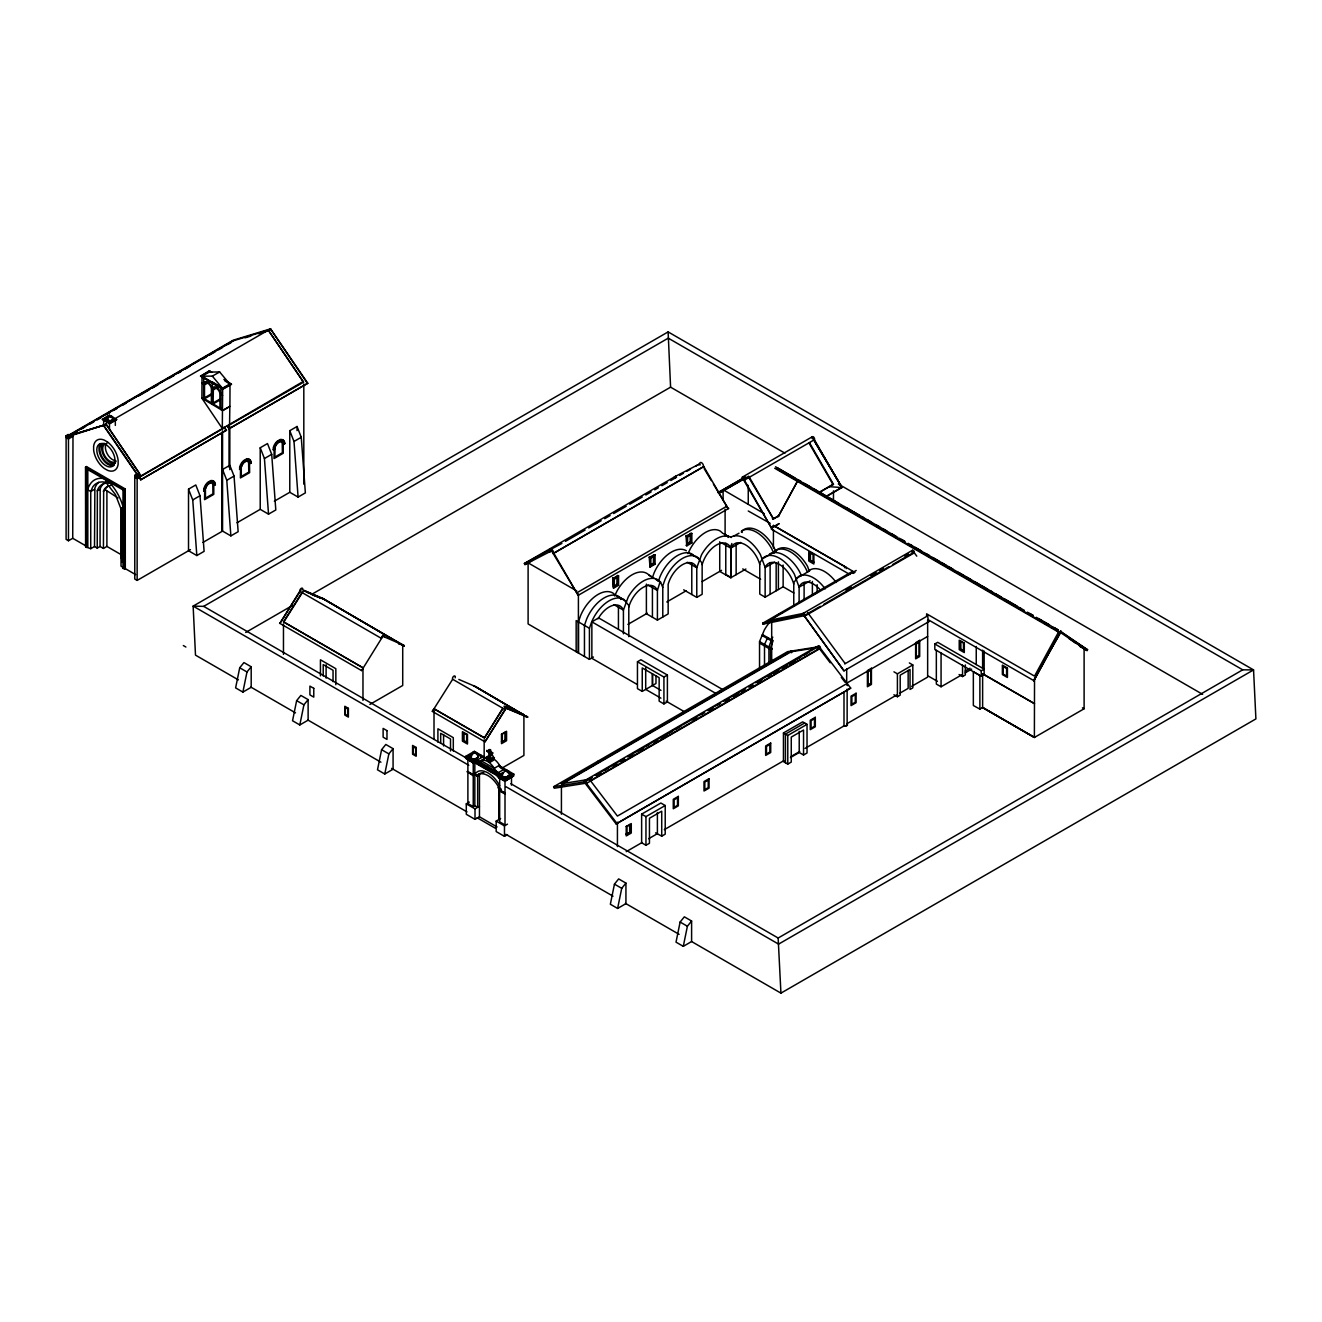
<?xml version="1.0" encoding="UTF-8"?>
<svg xmlns="http://www.w3.org/2000/svg" width="1322" height="1322" viewBox="0 0 1322 1322"><rect width="100%" height="100%" fill="white"/><g stroke="black" fill="none" stroke-linecap="round" stroke-linejoin="round"><path stroke-width="1.5" d="M203.605 399.277L203.687 377.2M204.53 384.851A4.958 2.826 60.6 0 1 208 383.33A4.958 2.826 60.6 0 1 211.421 388.965L211.371 402.88L204.48 398.781L204.53 384.851L208.942 382.372M211.867 386.255L211.834 394.634L204.48 398.781M212.231 402.433L212.231 404.416L212.33 381.942L222.658 388.106L222.294 429.105M213.09 403.921L213.354 389.164A4.958 2.826 60.6 0 1 216.61 388.47A4.958 2.826 60.6 0 1 219.849 393.031L219.981 408.035L213.09 403.921L220.444 399.773M220.873 407.606L220.873 409.572L220.956 387.082M576.161 651.696L576.161 620.596L589.43 628.264L589.43 659.364L593.462 657.034M584.456 656.472L584.456 625.372L586.654 619.06A29.315 16.922 -60 0 1 619.027 596.602L621.604 598.883M613.507 588.191L612.697 578.276L613.507 588.191L618.564 585.266L618.564 575.814L612.697 578.276M618.564 585.266L616.944 584.324L616.944 575.83M618.432 605.757L618.432 628.958M628.793 636.642L628.793 605.526L624.017 599.494A29.315 16.922 -60 0 0 591.645 621.951L589.43 628.264M642.244 691.389L642.244 667.941L659.149 677.69L659.149 701.156L663.925 703.915L667.395 701.916L667.395 675.046L640.922 659.761L637.452 661.76L637.452 688.63L642.244 691.389L655.976 683.507L655.976 675.691M661.727 836.165L665.214 834.165L665.214 805.528L660.868 803.016L641.633 814.137L641.633 842.775L645.962 845.27L649.449 843.271L649.449 818.268L661.727 811.179L661.727 836.165L655.596 832.86M645.698 667.891L645.698 689.39L660.917 698.165M645.962 845.27L645.962 816.632L665.214 805.528M650.011 567.105L650.011 557.653L655.068 554.744L655.068 564.197L650.011 567.105L649.218 557.206L655.068 554.744M653.448 554.761L654.241 563.717L650.837 565.684L650.837 558.132L649.218 557.206M652.473 685.49L652.473 673.757L652.506 685.507L660.967 690.398M652.424 586.125L652.424 617.225M655.068 564.197L653.448 563.255L653.448 555.703M662.785 617.01L662.785 585.91L664.983 579.598A29.315 16.922 -60 0 1 697.372 557.14L702.147 563.189L702.147 594.289L696.777 597.395L683.656 589.81M663.925 703.915L663.925 677.046L667.395 675.046M686.779 545.854L686.779 536.402L691.836 533.477L691.836 542.929L686.779 545.854L685.986 535.939L691.836 533.477M685.986 535.939L687.605 536.881L687.605 544.433L686.812 543.97L690.216 542.003L691.836 542.929M690.216 542.003L690.216 533.493M691.786 563.403L691.786 594.503M723.101 500.311L723.101 489.718L764.215 513.647M725.778 543.788L725.778 574.888M731.149 546.449L731.149 577.549L725.778 574.442M736.139 543.557L736.139 574.673M748.252 504.343L748.252 485.389M759.539 668.75L759.539 641.6L764.314 630.032A29.315 16.922 -60 0 1 769.867 622.1M770.115 563.189L770.115 594.289M770.561 663.264L770.561 647.962L772.759 641.649L761.736 635.287M836.198 582.457A29.315 16.922 60 0 0 809.56 570.179L807.461 572.029L805.379 567.766A29.315 16.922 60 0 0 772.99 552.827L762.447 558.776L759.77 562.974L759.77 594.074L765.141 597.164L783.136 586.786L783.136 565.056M785.433 762.744L785.433 734.107L804.668 723.002M803.545 754.994L803.545 730.008L791.267 737.098L791.267 762.1L787.78 764.099L787.78 735.462L807.031 724.357L807.031 752.995L803.545 754.994L799.215 752.499L790.44 757.572M804.107 582.804L804.107 600.089M223.864 379.431L231.449 384.388L222.641 389.346L200.564 376.192L209.372 370.804L211.768 372.226M221.766 428.394L222.559 428.857L201.902 398.252L202.002 376.192L209.355 372.044L219.667 371.978L230.011 384.372L222.658 388.519L202.002 376.192L212.33 376.126L219.667 371.978M211.388 372.424L209.372 370.804M228.309 382.934L230.011 384.372M229.036 382.521L231.449 384.388M201.902 398.252L222.559 410.58L229.912 406.432L230.011 383.958L224.856 380.885M205.439 489.933L205.439 498.179L212.925 493.85L212.792 484.563A5.288 3.057 -60 0 0 210.148 483.042L208.198 484.149A5.288 3.057 -60 0 0 205.554 488.743L204.15 491.189L203.753 489.223A7.932 4.577 -60 0 1 207.719 482.348L210.628 480.663A7.932 4.577 -60 0 1 214.594 482.96L215.354 484.728L214.362 485.306L213.635 483.819A6.527 3.768 -60 0 0 210.363 481.919L207.984 483.307A6.527 3.768 -60 0 0 204.712 488.958L204.563 499.683L213.784 494.345L213.784 485.042L214.775 484.397M204.15 491.189L204.332 489.553A7.932 4.577 -60 0 1 208.298 482.679L211.206 481.01A7.932 4.577 -60 0 1 215.172 483.29L215.354 484.728M241.282 468.219L241.282 476.465L248.767 472.152L248.635 462.865A5.288 3.057 -60 0 0 245.991 461.328L244.058 462.452A5.288 3.057 -60 0 0 241.414 467.03L240.009 469.492L239.596 467.525A7.932 4.577 -60 0 1 243.579 460.651L246.47 458.965A7.932 4.577 -60 0 1 250.453 461.262L251.197 463.031L249.627 463.262L250.618 462.7M240.009 469.492L240.174 467.856A7.932 4.577 -60 0 1 244.157 460.981L247.049 459.296A7.932 4.577 -60 0 1 251.031 461.593L251.197 463.031M283.817 444.192L283.668 443.035A6.527 3.768 -60 0 0 280.413 441.151L278.017 442.54A6.527 3.768 -60 0 0 274.745 448.191L273.621 450.091L273.208 448.108A7.932 4.577 -60 0 1 277.174 441.234L280.082 439.565A7.932 4.577 -60 0 1 284.048 441.862L284.808 443.63L283.817 444.192L283.09 442.705A6.527 3.768 -60 0 0 279.834 440.821L277.438 442.209A6.527 3.768 -60 0 0 274.166 447.861L274.018 458.569L283.239 453.248L283.239 443.928L284.23 443.283M273.621 450.091L273.786 448.455A7.932 4.577 -60 0 1 277.752 441.581L280.661 439.896A7.932 4.577 -60 0 1 284.627 442.192L284.808 443.63M239.712 667.775L235.613 687.886L242.884 692.084L251.197 687.291L251.197 666.767L243.926 662.57L239.712 667.775L246.983 671.973L242.884 692.084M296.64 700.643L292.542 720.754L299.813 724.952L308.125 720.16L308.125 699.619L300.854 695.422L296.64 700.643L303.911 704.841L299.813 724.952M381.595 749.69L377.497 769.801L384.768 773.998L393.08 769.206L393.08 748.665L385.809 744.468L381.595 749.69L388.866 753.887L384.768 773.998M614.449 884.137L610.351 904.248L617.622 908.445L625.934 903.637L625.934 883.113L618.663 878.915L614.449 884.137L621.72 888.334L617.622 908.445M691.604 941.545L691.604 921.021L684.333 916.824L680.119 922.045L676.021 942.156L683.292 946.354L691.604 941.545L780.938 993.136L1255.9 718.904L1253.553 669.907L668.122 331.905L193.144 606.12L195.491 655.134L238.39 679.888M683.292 946.354L687.39 926.243L691.604 921.021M1061.533 631.966L1060.723 630.776L1059.914 632.908L774.709 468.252M86.872 490.346L89.268 485.736A35.793 20.673 60 0 1 105.892 478.961A35.793 20.673 60 0 1 123.326 507.813M86.872 547.556L86.872 469.079L123.012 489.933L123.012 568.41L125.309 568.658L125.226 488.942L86.442 466.55L85.517 467.096L85.6 546.812L90.739 548.696L94.506 546.531L94.87 488.099A31.811 18.376 60 0 1 98.753 482.282M94.506 546.531L97.233 548.101L97.349 490.512A28.109 16.228 60 0 1 109.346 483.307M97.233 548.101L100.042 546.482L100.175 488.876A28.109 16.228 60 0 1 107.479 481.803M652.308 577.962L653.96 573.236A29.315 16.922 -60 0 1 686.333 550.778M658.339 581.449L659.992 576.723A29.315 16.922 -60 0 1 692.381 554.265L694.463 556.116M731.859 543.507L730.769 546.664L730.769 577.764L745.889 569.038M100.042 546.482L103.43 548.432L103.661 490.445A23.713 13.699 60 0 1 110.536 485.571M614.598 595.958L617.176 590.703A29.315 16.922 -60 0 1 646.987 573.5L654.076 578.392M620.646 599.444L621.125 598.453M687.952 553.604L690.514 548.366A29.315 16.922 -60 0 1 720.325 531.147L722.903 533.427M727.976 537.476L728.455 536.484L723.927 533.873M322.667 598.354L404.086 646.061L322.667 598.354L302.755 589.794M369.879 704.428L402.714 685.474L402.714 644.822L323.212 598.916L312.24 594.867M473.772 685.837L523.909 714.789L523.909 755.44L501.435 768.413M475.424 686.548L527.495 717.317L475.424 686.548L458.85 679.425M527.775 716.772L505.962 708.063L527.495 717.317M748.252 510.986L770.181 523.363M778.278 516.555L798.207 479.869L778.212 516.555M849.848 574.492L771.337 529.164L773.42 525.363L855.004 572.459M1056.856 631.139L1058.195 629.916L1052.312 626.578M1058.377 632.346L1034.531 676.12L926.59 613.805M1060.723 631.42L1033.854 680.731L1060.723 631.42L1060.194 632.296L1087.048 650.573L1087.576 649.713L1060.261 631.255M1043.669 661.777L1045.669 658.356M1047.685 654.919L1061.202 631.751M301.135 589.761L279.867 623.422L299.78 591.248A2.165 1.256 -60 0 1 300.953 588.571A2.165 1.256 -60 0 1 302.755 588.753M279.586 623.207L361.584 670.601L363.253 667.957L283.47 621.836L301.978 592.52M283.751 622.051L303.349 591.033M434.013 739.428L434.013 708.757L432.344 711.401L452.653 679.26A2 1.157 -60 0 1 453.892 676.12A2 1.157 -60 0 1 455.132 677.822M502.938 708.625L484.447 737.924L502.79 708.212M506.243 707.518L484.992 741.84L506.524 707.733L504.029 706.245L505.268 706.774M246.983 671.973L251.197 666.767M303.911 704.841L308.125 699.619M388.866 753.887L393.08 748.665M818.516 646.772L787.582 651.663L553.637 786.739L554.249 788.226L585.2 783.318L616.135 823.953L850.707 688.118L819.756 647.483L819.144 648.243L819.838 647.582M621.72 888.334L625.934 883.113M847.138 685.011L847.138 683.441L847.138 685.011A2.297 1.322 0 0 1 847.452 685.573M850.707 688.118L616.135 823.953M912.924 551.918L913.849 553.125M844.692 663.941L927.647 615.837L928.523 622.067M843.998 670.865L803.528 614.846L762.678 623.224L763.075 624.149L803.941 615.771L803.528 614.846L843.998 670.865L928.92 621.604M467.889 771.552L473.243 774.642L478.316 771.238A22.094 12.757 60 0 1 497.766 782.475L499.683 785.648M141.14 475.97L105.892 423.916L139.041 472.896L134.778 475.358L134.778 579.053L137.141 580.408L190.451 549.638M303.548 382.19L268.283 330.153L303.548 382.19L227.351 426.18L229.103 428.758L307.778 383.231L270.498 328.864L233.217 340.2L68.166 435.483M258.616 333.706L268.548 330.698L270.498 328.864L307.514 383.479M138.926 477.242L140.694 479.803L226.508 430.162L223.98 427.122M134.778 477.209L137.141 478.581L224.773 427.584M227.351 426.18L229.103 428.758M229.565 424.907L229.83 406.383L222.559 410.58M140.694 479.803L226.508 430.162M738.998 533.212L733.446 536.269M741.245 531.907L743.823 529.643A29.315 16.922 60 0 1 773.634 546.845L776.196 552.1M775.717 551.109L775.237 551.538A29.315 16.922 60 0 1 807.61 566.477L809.229 571.17M800.95 575.946L809.708 570.74M802.818 613.606L804.553 616.234L914.345 552.844L914.047 551.043L912.61 550.216L802.818 613.606L802.52 615.061M912.61 550.216L911.816 551.952L913.469 551.373M214.362 485.306L214.214 484.149A6.527 3.768 -60 0 0 210.942 482.266L208.562 483.637A6.527 3.768 -60 0 0 205.29 489.289M244.669 460.998L243.826 461.609A6.527 3.768 -60 0 0 240.571 467.261L240.406 477.969L249.643 472.648L249.478 462.105A6.527 3.768 -60 0 0 246.223 460.221L244.669 460.998L246.801 460.552A6.527 3.768 -60 0 1 250.056 462.436L250.205 463.609M245.248 461.328L244.405 461.94A6.527 3.768 -60 0 0 241.149 467.591M508.838 776.097L508.193 776.526A4.115 2.528 -3.2 0 0 508.193 772.957A4.131 2.38 -60 0 0 505.285 771.007A4.131 2.38 -60 0 0 502.377 776.328A4.115 2.231 3 0 0 507.334 776.857A4.115 2.528 -3.2 0 1 503.236 777.105A4.148 2.826 -11 0 0 508.177 776.08A4.148 1.867 9 0 0 509.251 775.353M674.798 478.167L676.418 477.242L675.823 476.168L524.371 563.503L524.966 564.577L551.671 550.745L550.002 551.704A2.661 1.537 60 0 1 550.365 549.109A2.661 1.537 60 0 1 552.827 550.514A2.661 1.537 60 0 1 553.191 553.538L703.75 466.567L728.191 508.739L713.401 484.05M553.191 553.538L703.75 466.567M576.739 592.867L726.72 506.276M551.588 550.894L578.21 595.33L553.786 553.158M979.883 709.104L979.883 675.377L973.339 671.774L973.339 705.502L979.883 709.104L982.626 707.435L982.626 675.707M743.906 480.415L814.385 439.714A1.834 1.058 60 0 0 813.261 436.822A1.834 1.058 60 0 0 812.138 438.425L813.774 438.656M748.863 477.556L773.436 519.017L778.741 515.96M808.932 442.87L832.943 484.364M813.873 440.011L841.916 487.273L814.897 441.779M772.874 519.05L778.691 515.696M773.387 518.753L748.748 476.201L743.807 479.06L742.782 478.465L771.437 527.974L743.295 478.167L718.077 492.61M86.442 466.55L86.541 546.267L72.727 538.302L68.463 540.764L66.1 539.393L66.1 435.715L68.149 434.525L70.512 435.88L106.14 424.461L70.628 435.252M70.363 434.707L232.771 340.944L270.762 329.426M68.43 436.029L93.284 421.685M96.837 419.636L187.344 367.384M190.897 365.335L219.287 348.942M222.84 346.893L233.482 340.745M72.413 434.227L75.982 432.162M81.336 429.072L84.905 427.006M90.26 423.916L93.829 421.85M97.398 419.801L100.968 417.735M106.322 414.645L109.891 412.58M113.461 410.514L117.03 408.465M122.384 405.375L125.954 403.309M138.446 396.088L149.155 389.907M152.724 387.858L158.078 384.768M168.786 378.571L174.14 375.481M177.71 373.432L181.279 371.366M184.849 369.301L190.203 366.211M202.696 359.006L206.265 356.94M209.834 354.874L215.189 351.784M218.758 349.735L222.327 347.669M227.681 344.579L231.251 342.514M66.1 435.715L68.463 437.07L72.727 434.608M72.727 436.458L68.463 438.921L66.1 437.565M102.339 419.371L109.495 415.24L116.666 419.619L109.495 423.767L102.339 419.619L109.495 415.24M115.328 425.42L115.328 419.371L109.495 416L103.661 419.619L109.495 422.99L115.328 419.619L109.495 416.265A2.809 1.619 60 0 1 108.784 416.413L109.495 416.827M105.099 419.371L108.024 417.686M104.388 420.032L108.024 417.934M110.222 416.661L109.495 416M105.099 419.619L105.099 418.71A3.933 2.28 60 0 1 109.495 421.255A2.809 1.619 60 0 0 110.222 422.329L104.388 418.958A2.809 1.619 60 0 0 105.099 418.71L109.495 421.255L113.907 418.71A2.809 1.619 60 0 0 114.617 419.785L113.014 419.107M105.892 423.916L103.413 425.436L136.827 474.168L139.19 475.54L139.19 476.994M109.495 421.916L113.907 419.371M114.816 418.76L270.498 328.864M108.784 422.577L114.617 419.223M103.661 425.403L103.661 419.371L109.495 422.743L115.328 419.371M109.495 423.503L116.666 419.619M86.872 469.079L87.814 468.533L123.954 489.404M85.6 489.619L86.541 489.074M104.95 479.506L105.892 478.961L105.892 482.365L115.427 494.527L121.029 508.987L121.029 566.18L123.954 567.882L123.012 568.41M94.506 489.338L90.739 491.503L87.814 489.818M97.233 490.908L100.042 489.272M103.347 491.189L104.868 490.396M134.778 475.358L137.141 476.73L139.19 475.54M229.35 428.51L307.778 383.231M123.012 489.933L125.226 488.942M123.012 511.217L123.954 510.672L121.029 508.987M124.367 569.204L124.367 511.994L125.309 511.449M85.6 546.812L86.541 546.267M188.517 489.157L195.788 484.959L200.002 495.733L204.1 551.357L196.829 555.554L188.517 550.745L188.517 489.157L192.731 499.931L196.829 555.554M260.219 509.35L260.219 447.761L267.49 443.564L271.704 454.338L275.802 509.962L268.531 514.159L260.219 509.35L236.985 522.768M289.782 492.296L289.782 430.691L297.053 426.494L301.267 437.268L305.365 492.891L298.094 497.089L289.782 492.296L274.348 501.203M239.431 469.161L241.001 468.913M273.043 449.761L274.612 449.513M103.43 548.432L106.9 546.432L121.674 554.959M203.571 490.859L205.158 490.611M192.731 499.931L200.002 495.733M226.773 480.283L234.044 476.085L229.83 465.311L222.559 469.508L226.773 480.283L230.871 535.889L238.142 531.692L234.044 476.085M268.531 514.159L264.433 458.536L271.704 454.338M298.094 497.089L293.996 441.465L301.267 437.268M202.927 542.433L222.559 531.097L222.559 430.906M468.798 765.273L193.144 606.12L203.687 606.368L668.254 338.151L1242.713 669.824L1253.553 669.907L778.592 944.123L505.847 786.656M245.694 632.461L292.112 605.674M311.678 594.371L670.585 387.164L784.954 453.182M524.966 564.577L532.105 560.462M594.603 524.388L598.172 522.322M524.371 563.503L561.9 543.425M565.469 541.359L585.117 530.023M588.687 527.957L601.18 520.736M604.749 518.67L610.12 515.58M613.689 513.531L626.182 506.309M629.751 504.244L642.244 497.039M645.814 494.973L651.184 491.883M654.754 489.818L658.323 487.752M661.892 485.686L667.246 482.596M670.816 480.53L674.385 478.481M679.739 475.391L683.309 473.326M686.878 471.26L690.448 469.194M695.818 466.104L699.388 464.039L699.982 465.113M742.452 477.077L812.419 436.69M718.143 492.561L742.634 478.432M745.459 476.912L742.171 478.812A1.834 1.058 60 0 1 743.295 477.209A1.834 1.058 60 0 1 744.418 480.117M720.391 492.445L723.894 490.412M725.381 489.586L743.146 479.308M578.21 595.33L728.786 508.359M613.507 578.739L618.564 575.814M650.837 558.132L654.241 556.165M687.605 536.881L691.009 534.914L690.216 534.452M613.524 586.307L616.944 584.324M653.448 563.255L650.027 565.221L650.837 565.684M685.986 545.391L691.042 542.483L691.042 533.03M637.022 684.366L591.859 658.306L591.859 621.836L598.635 617.919L721.911 689.109M819.326 492.23L833.455 484.067M819.326 492.511L833.504 484.331L809.428 442.589M740.667 542.417L731.149 547.919A21.681 12.526 60 0 1 745.459 544.829A21.681 12.526 60 0 1 759.77 564.444M771.437 527.974L778.939 523.628M826.167 496.361L841.916 487.273M771.982 527.941L778.972 523.909M826.2 496.642L841.949 487.554L814.385 439.73M627.9 624.414L647.334 613.193M666.784 601.973L686.217 590.752M702.131 581.564L721.564 570.344M646.392 584.109L646.392 613.739L657.414 620.117L668.155 613.92L668.155 584.291A21.681 12.526 -60 0 1 682.466 564.676A21.681 12.526 -60 0 1 696.777 567.766L696.777 597.395M466.649 735.065L466.649 742.617L463.245 740.65L463.245 733.099L467.443 734.602L462.419 731.677L462.419 741.13L467.476 744.038L467.476 734.586M463.245 740.65L467.443 742.154M774.659 562.048L765.141 567.535L765.141 597.164M809.642 553.075L810.436 552.613L810.436 560.164L813.856 562.131L809.642 560.627L809.642 553.075L813.856 554.579L808.816 551.638L808.816 561.09L813.873 564.015L813.873 554.562M501.501 734.206L506.557 731.281L506.557 740.733L501.501 743.658L501.501 734.206L505.748 732.718L505.748 740.27L501.534 741.774L505.748 740.27M465.592 756.415L473.243 760.828L474.4 760.167L498.51 774.097L498.51 775.964L474.4 762.034L473.243 762.695L465.592 758.283L465.592 756.415L474.367 751.342L490.214 760.414L494.411 757.721L490.214 760.133L485.934 757.671L490.132 755.192A2.644 1.52 60 0 1 491.834 754.912A2.644 1.52 60 0 1 493.519 757.159L493.965 757.969L490.214 759.638M472.747 753.606L467.889 756.415L473.243 759.489L474.4 758.828L500.823 774.097L499.666 774.758L505.004 777.848L511.482 774.097L500.906 767.999M492.676 752.829L486.843 750.483L492.676 752.829L491.801 754.052L486.843 751.193L492.676 753.54M488.859 759.175L488.859 750.053L489.751 749.524L490.627 750.037L490.627 759.175M490.627 750.037L488.859 750.053M487.256 757.275A13.749 7.932 60 0 0 486.314 757.605A9.039 5.222 60 0 1 482.216 757.209L476.895 760.266A9.039 5.222 60 0 0 480.993 760.679A13.749 7.932 60 0 1 494.213 768.313A9.039 5.222 60 0 0 498.328 772.643L503.649 769.569A9.039 5.222 60 0 1 499.534 765.24A13.749 7.932 60 0 0 492.924 758.431M796.439 578.392L799.76 576.475M480.993 762.645L480.993 760.679L490.132 755.523M486.81 757.671L489.685 755.506M490.132 756.035L486.81 757.952L490.214 759.919L493.519 758.002M490.231 759.142L493.519 757.159L493.519 760.249L490.214 762.166L486.81 760.2L486.81 757.109A2.644 1.52 60 0 1 488.512 756.828A2.644 1.52 60 0 1 490.214 759.076C482.596 762.083 488.512 749.987 490.214 762.166M486.446 767.124L487.603 766.463M810.155 580.804L799.116 587.166L799.116 602.964M483.885 772.692A20.194 11.667 60 0 0 479.027 774.097L477.242 775.122L474.829 773.717M477.242 775.617L479.456 774.345L479.456 816.781L497.089 826.961M474.4 773.965L477.242 776.179L479.456 774.907M480.993 760.679L494.213 768.313L499.534 765.24L499.534 767.206M499.038 765.587L513.795 774.097L513.795 775.964L505.004 781.038L497.353 776.625L498.51 774.097M762.678 623.224L852.244 571.501M763.075 624.149L856.21 570.46M511.482 777.005L505.004 780.757L498.625 777.667L500.724 776.444M499.666 777.204L500.823 776.526M499.666 777.667L500.823 777.005M497.353 774.758L505.004 779.17L513.795 774.097M479.456 816.781L475.011 819.343L466.286 814.302L466.286 803.842L469.293 802.09M500.823 789.234L498.807 790.457L505.004 794.043M845.816 590.058L851.17 586.968M870.785 575.632L876.139 572.542M879.708 570.493L883.278 568.427M904.678 556.066L908.247 554.017M499.666 790.457L500.823 789.796M467.889 759.307L467.889 803.528L473.243 806.602L474.829 805.693L477.672 807.329L477.672 775.931L474.829 774.229M805.296 614.994L820.334 606.302M823.854 604.27L889.062 566.626M892.581 564.593L913.733 552.381L912.312 551.671M466.286 803.842L475.011 808.866L479.456 806.304M507.499 834.612L504.475 836.347L496.18 831.571L496.18 821.094L500.625 818.533M588.141 779.501L561.42 783.731L791.134 651.102L791.762 652.589M561.42 783.731L601.163 760.811M792.671 650.854L562.957 783.483L563.569 784.971M496.18 821.094L504.475 825.886L507.499 824.135M584.208 780.889L816.566 646.739M591.711 777.435L583.927 781.93A1.834 1.058 60 0 1 585.2 780.922A1.834 1.058 60 0 1 586.472 783.401L820.417 648.342A1.834 1.058 60 0 0 819.144 645.847A1.834 1.058 60 0 0 817.872 646.871M595.28 775.386L598.833 773.32M602.402 771.271L614.879 764.066M618.448 762.001L623.786 758.927M627.355 756.862L663 736.288M666.569 734.222L679.045 727.017M682.598 724.968L695.075 717.763M698.644 715.698L703.998 712.608M707.551 710.558L711.12 708.493M714.69 706.444L720.027 703.354M723.597 701.288L727.166 699.239M730.736 697.173L743.195 689.968M748.549 686.895L752.119 684.829M755.672 682.78L791.333 662.19M794.886 660.141L807.362 652.936M810.931 650.87L816.285 647.78A1.834 1.058 60 0 1 817.558 646.772A1.834 1.058 60 0 1 818.83 649.251L817.558 647.582L819.442 646.623M588.802 779.402L592.355 777.336M595.925 775.287L601.279 772.197M604.832 770.131L608.401 768.082M613.755 764.992L617.308 762.926M620.877 760.877L624.447 758.811M629.784 755.721L633.354 753.672M636.923 751.607L640.476 749.557M645.83 746.467L649.399 744.402M661.876 737.213L672.567 731.033M676.137 728.967L681.474 725.894M692.166 719.713L697.52 716.623M701.09 714.574L704.643 712.508M708.212 710.459L713.55 707.369M717.119 705.304L720.688 703.254M726.026 700.164L729.595 698.099M733.165 696.05L736.734 693.984M742.072 690.894L745.641 688.845M749.21 686.779L752.763 684.73M758.117 681.64L761.687 679.591M774.163 672.386L777.716 670.32M790.192 663.115L800.884 656.951M804.454 654.886L809.808 651.796M553.637 786.739L585.2 781.732L588.009 780.112M735.561 694.926L739.13 692.86M767.652 676.401L771.205 674.336M783.682 667.131L787.251 665.082M639.617 750.433L643.186 748.384M597.164 775.997L600.733 773.932M613.21 766.743L616.779 764.678M622.117 761.588L625.686 759.539M629.255 757.473L632.808 755.424M654.208 743.063L657.761 741.014M661.331 738.948L666.685 735.858M693.406 720.424L696.975 718.375M709.451 711.17L713.021 709.104M725.497 701.916L729.066 699.85M734.404 696.76L737.973 694.711M741.543 692.645L745.096 690.596M750.45 687.506L754.003 685.44M757.572 683.391L761.142 681.326M773.618 674.121L778.955 671.047M782.525 668.982L786.094 666.916M789.664 664.867L795.001 661.777M820.053 648.111L590.042 780.79M927.647 636.427L846.691 683.177L846.691 668.75M847.138 683.441L617.424 816.071L590.108 780.211M934.819 643.979L937.711 642.31L984.146 669.13L981.255 670.799L934.819 643.979L934.819 649.449L981.255 676.269L984.146 674.6L984.146 651.052M787.78 764.099L783.45 761.604L783.45 732.966L802.685 721.862L807.031 724.357M626.215 826.481L631.272 823.573L631.272 833.025L626.215 835.934L626.215 826.481L630.445 824.994L630.445 832.546L626.231 834.05L630.445 832.546M893.936 671.824L897.407 673.823L912.808 664.949L912.808 687.853L910.032 689.456L910.032 669.461L900.199 675.145L900.199 695.141L897.407 696.744L893.936 694.744M960.053 649.185L964.267 650.688L960.053 649.185L960.053 641.633L964.267 643.136M896.531 695.075L846.691 723.861A2.297 1.322 0 0 1 846.344 725.481A2.297 1.322 0 0 1 843.535 725.679M899.952 693.108L908.148 688.382L908.148 670.386M911.684 686.333L927.647 677.112L927.647 619.952M626.231 851.665L642.079 842.511M648.623 838.726L657.398 833.67L657.398 812.518M664.322 829.654L783.83 760.662M790.92 756.581L799.76 751.474M805.081 748.401L844.114 725.861M965.143 671.047L970.067 668.205M936.34 650.325L936.34 684.052L941.066 686.779L961.738 674.848M965.093 672.915L971.653 669.13M959.078 674.534L962.548 676.55L965.341 674.931L965.341 664.933M1034.531 678.087L1034.382 737.478L982.51 707.518L1034.382 737.478L1084.106 708.774L1084.106 647.499M510.903 783.731L778.146 938.025L1242.713 669.824M772.924 519.315L772.412 518.422M829.406 486.694L841.949 487.554L813.261 438.954M832.992 484.629L832.48 483.736M718.672 493.453L743.807 479.06M200.564 376.192L209.372 371.218M213.156 389.99L216.114 388.238M204.48 397.806L211.834 393.659M222.658 388.106L230.011 383.958M231.449 383.958L222.641 388.932L200.564 375.762M213.09 402.946L220.444 398.798M699.388 464.039L674.352 476.928L674.947 478.002L676.418 477.242M245.082 337.821L250.883 336.069M69.802 435.467L106.14 424.461M770.082 620.183L804.652 613.111M789.548 652.027L816.285 647.78M398.682 644.029L402.714 644.822M105.892 482.365L104.702 482.117A31.811 18.376 60 0 0 92.738 486.975L90.739 491.503L90.739 548.696M323.212 598.916L304.969 591.066L308.505 593.115M309.992 593.561L320.618 598.139M404.367 645.516L382.851 636.279L361.584 670.601M507.136 707.567L523.909 714.789L505.814 707.667M773.42 525.512L846.262 567.419L846.262 568.658M838.297 483.984L1202.623 694.331M775.518 466.765L783.186 471.144M784.243 471.805L801.694 481.935L798.273 479.952M802.834 482.48L838.66 503.219M843.899 506.194L863.58 517.613M867.116 519.596L870.702 521.727M876.056 524.751L879.609 526.867M883.162 528.916L886.765 530.932M892.069 534.055L895.688 536.088M899.191 538.17L904.628 541.243M908.098 543.309L911.767 545.375M915.221 547.424L920.69 550.53M924.128 552.563L929.614 555.686M931.25 556.678L952.832 569.088M956.17 571.054L992.128 591.76M995.334 593.677L1001.051 596.916M1004.241 598.816L1017.114 606.203M1020.27 608.07L1024.269 610.318M1027.392 612.185L1033.193 615.474L1029.656 613.54M1036.299 617.324L1042.116 620.629M1043.422 621.439L1049.271 624.761M777.716 468.087L794.853 477.969M805.263 483.984L810.882 487.273M814.17 489.123L817.723 491.189M821.293 493.238L826.911 496.527M830.199 498.377L835.818 501.666M837.322 502.492L842.957 505.781M846.229 507.631L851.847 510.92M853.351 511.746L858.986 515.035M862.258 516.885L876.783 525.313M878.287 526.139L892.829 534.567M894.3 535.393L897.869 537.459M901.439 539.508L904.992 541.557M910.329 544.647L923.103 552.051M926.358 553.901L929.928 555.967M933.481 558.016L939.132 561.305M942.388 563.155L945.957 565.221M949.51 567.27L955.162 570.559M958.417 572.409L964.068 575.698M965.539 576.524L971.191 579.813M974.446 581.663L980.098 584.952M981.568 585.778L987.22 589.067M990.475 590.917L1005.034 599.362M1006.505 600.171L1021.063 608.616M1038.563 618.679L1051.337 626.099M1054.592 627.933L1058.145 629.983L1057.617 630.858M776.774 468.666L913.221 547.457M914.262 548.052L1041.174 621.323M1044.628 623.306L1048.28 625.422M1051.767 627.438L1060.227 632.329M1075.083 642.492L1087.576 649.713M1079.909 646.458L1087.048 650.573M853.929 573.269L852.64 572.525L853.054 573.451M926.358 615.094L927.647 615.837M1082.454 707.815L1084.106 708.774M927.928 619.572L1034.399 680.979M982.626 673.708L1034.531 703.684L982.494 673.807M724.406 534.303L728.455 536.484M721.25 542.648L730.769 548.134A21.681 12.526 -60 0 0 716.458 545.044A21.681 12.526 -60 0 0 702.147 564.659M783.136 586.786L793.861 592.983M909.338 662.933L912.808 664.949M742.733 568.923L760.646 579.251M928.507 676.186L937.447 681.342M982.626 707.435L1034.531 737.395M699.454 558.991L688.911 553.059M730.769 577.764L719.73 571.401L719.73 541.772M687.258 562.263L696.777 567.766L701.552 554.728A29.315 16.922 -60 0 1 731.363 537.509M773.238 640.674L762.695 634.725M649.069 575.351L653.597 577.962M657.249 580.226L660.587 582.143L662.785 587.381M759.539 641.6L772.246 648.937M759.539 643.07L770.561 649.433M303.102 381.546L137.141 478.184L134.778 476.812M647.896 584.985L657.414 590.488L657.414 620.117M616.944 576.789L617.738 577.235L614.317 579.218L614.317 586.753L617.771 584.803L617.771 575.351M615.077 594.966L626.116 601.345M613.904 604.617L623.422 610.103L623.422 633.816M576.739 590.934L528.106 562.858L528.106 623.951L589.43 659.364M591.859 621.836L715.152 693.009M783.45 732.966L787.78 735.462M637.452 661.76L663.925 677.046M666.123 701.172L685.424 712.31M66.1 437.169L68.463 438.524M230.871 535.889L221.766 530.634L221.766 432.492M85.517 467.096L124.285 489.487L124.367 511.994M452.653 679.26L505.004 709.484A2 1.157 -60 0 1 506.243 706.345A2 1.157 -60 0 1 507.483 708.047M299.78 591.248L381.48 638.427A2.165 1.256 -60 0 1 383.116 635.452A2.165 1.256 -60 0 1 384.471 636.973M118.022 497.981L105.099 489.619A23.713 13.699 60 0 1 108.454 485.868M86.525 484.662L87.814 485.422M505.748 732.718L504.938 732.256L504.938 739.808M641.633 814.137L645.962 816.632M283.47 621.836L363.253 667.957M434.013 708.757L484.166 737.709M434.294 708.972L484.447 737.924M630.445 824.994L629.652 824.531L629.652 832.083M432.344 711.401L484.992 741.84M473.21 752.003L474.367 752.681M475.573 753.375L482.216 757.209M483.208 765.785L486.727 767.818M485.719 767.289L489.173 769.288M492.627 771.288L496.081 773.287M476.647 762.563L488.727 769.536M492.181 771.536L495.634 773.535M474.829 762.794L501.253 778.047M203.687 606.368L466.749 758.25M473.243 762.53L466.848 758.845L473.243 762.992M498.625 777.667L505.004 781.352L512.539 776.543M125.309 568.658L135.67 574.64M477.242 776.179L477.242 775.122A20.194 11.667 60 0 1 498.84 787.582L500.823 788.738M500.394 789.548L497.981 787.582L500.394 788.986L498.807 789.895L505.004 793.547M499.666 789.895L505.004 792.985M680.119 922.045L687.39 926.243M183.328 645.549L185.89 647.036M250.866 687.093L295.517 712.872M307.877 720.011L380.934 762.199M391.626 768.363L466.997 811.89M477.143 817.74L495.221 828.167M505.847 834.314L613.028 896.184M625.438 903.356L679.111 934.34M201.969 383.215L203.671 384.223A6.213 3.536 60.6 0 1 207.471 382.025A6.213 3.536 60.6 0 1 212.049 388.024L212.28 389.346L212.528 388.321A6.213 3.536 60.6 0 1 217.139 387.792A6.213 3.536 60.6 0 1 220.906 394.501M220.939 394.518L222.625 395.526M1061.665 632.379L1082.454 646.524L1081.925 647.4L1078.686 645.202M1068.986 638.592L1075.447 643.004M767.685 637.601L764.513 644.475L764.513 665.71M660.587 582.143L658.009 579.862A29.315 16.922 -60 0 0 628.198 597.065L623.422 610.103A21.681 12.526 -60 0 0 598.089 618.779M655.596 579.267L660.108 581.713L657.414 590.488A21.681 12.526 -60 0 0 643.103 587.398A21.681 12.526 -60 0 0 628.793 607.013M615.556 595.396L612.995 593.115A29.315 16.922 -60 0 0 580.606 615.573L578.408 621.885L578.408 652.985L578.408 593.942M212.33 376.126L222.658 388.519M820.367 649.862L830.216 662.801M841.304 677.343L844.989 682.185M585.2 781.732L616.763 823.176M913.32 551.456L916.774 556.149M845.105 663.495L807.593 612.499L808.006 613.425M103.678 425.188L140.958 479.555M224.509 427.832L226.244 430.41M704.18 468.666L711.352 480.63M723.101 489.718L723.613 490.594M549.407 550.63L550.002 551.704M525.842 562.759L526.437 563.833M801.429 575.516L799.331 571.253A29.315 16.922 60 0 0 769.52 554.034M773.965 553.389L771.387 548.134A29.315 16.922 60 0 0 741.576 530.932M741.725 531.494L742.204 532.469M72.991 434.525L72.727 538.302M847.187 574.426L847.6 575.351M720.259 690.53L720.887 692.017M597.61 761.34L598.238 762.827M289.782 430.691L293.996 441.465M260.219 447.761L264.433 458.536M778.146 938.025L780.938 993.136M670.585 387.164L668.122 331.905M982.626 650.176L982.626 668.254M981.255 670.799L981.255 676.269M976.247 646.475L976.247 664.569M963.474 643.599L963.474 651.151M962.548 665.082L962.548 676.55M960.846 641.17L960.846 648.722M941.066 653.051L941.066 686.779M897.407 673.823L897.407 696.744M847.138 689.142L847.138 724.109A2.297 1.322 0 0 1 846.791 725.728A2.297 1.322 0 0 1 843.998 725.927L843.998 693.009M844.609 566.46L844.609 567.7M833.471 490.842L833.471 501.021M817.128 584.671L817.128 592.57M813.063 555.042L813.063 562.594M812.386 581.465L812.386 595.297M799.215 731.347L799.215 752.499M793.762 605.79L793.762 582.589L798.521 576.541A29.315 16.922 60 0 1 825.176 588.835M791.134 651.102L791.134 652.688M778.394 561.85L778.394 589.513M776.163 563.155L776.163 590.802M773.42 529.593L773.42 547.919M771.684 621.307L771.684 662.173M768.925 662.57L768.925 647.02L771.139 640.707A29.315 16.922 -60 0 1 772.775 637.187M725.778 543.342L725.778 544.813M725.1 509.251L725.1 535.724M627.025 826.961L627.025 834.513M617.424 822.168L617.424 846.576M561.42 785.764L561.42 814.236M511.482 776.543L511.482 785.169M509.036 771.354L509.036 773.221M507.301 770.346L507.301 772.213M505.004 779.17L505.004 824.945L499.666 821.871L499.666 776.625M504.475 825.886L504.475 836.347M502.327 734.685L502.327 742.237M498.84 787.582L498.84 819.557M494.213 768.313L494.213 770.28M489.751 749.524L489.735 759.687M484.166 739.742L484.166 758.051M480.861 755.093L480.861 756.961M475.011 808.866L475.011 819.343M474.829 761.472L474.829 805.693M474.367 751.342L474.367 753.21M474.4 760.167L474.4 762.034M473.243 760.828L473.243 806.602M464.039 732.636L464.039 740.188M453.297 751.028L453.297 737.659L437.913 728.786L437.913 742.138M450.521 750.979L450.521 738.981L440.689 733.297L440.689 743.295M443.581 734.553L443.581 745.938M362.972 667.742L362.972 700.412M335.838 684.73L335.838 668.684L320.436 659.794L320.436 675.839M333.045 681.656L333.045 670.287L323.212 664.602L323.212 675.988M326.104 664.834L326.104 678.12M303.812 383.991L303.812 484.183M297.053 426.494L297.053 430.608M283.47 623.868L283.47 654.39M229.83 426.709L229.83 469.641M229.036 426.246L229.036 467.145M137.141 476.73L137.141 580.408M136.827 474.168L136.827 475.623M121.938 509.251L121.938 562.379M121.492 507.797L121.492 558.859M113.907 419.619L113.907 418.71A3.933 2.28 60 0 0 109.495 416.166M109.495 421.255L109.495 422.164M109.495 422.743L109.495 428.774M106.9 491.272L106.9 546.432M87.814 468.533L87.814 547.011M68.463 437.07L68.463 540.764M68.149 434.525L68.149 435.979M761.968 559.206A29.315 16.922 60 0 1 794.357 574.128L799.116 587.166A21.681 12.526 60 0 1 819.425 588.934M730.554 537.294A29.315 16.922 60 0 1 760.365 554.513L765.141 567.535A21.681 12.526 60 0 1 779.451 564.461A21.681 12.526 60 0 1 793.762 584.06M699.735 464.253A2.661 1.537 60 0 1 701.899 462.931A2.661 1.537 60 0 1 703.155 466.947M813.195 594.503A29.315 16.922 -60 0 1 815.971 593.115M775.089 616.994A29.315 16.922 -60 0 1 783.335 612.218M471.161 758.084A4.131 2.38 -60 0 1 474.069 752.78A4.131 2.38 -60 0 1 476.978 754.713A4.115 2.528 -3.2 0 1 476.994 758.283L476.135 758.712A4.115 2.528 -3.2 0 1 472.02 758.861L472.037 758.861A4.148 2.826 -11 0 0 476.961 757.837A4.148 1.867 9 0 0 478.184 756.63M470.054 755.837A4.148 2.826 -11 0 1 471.095 754.449M478.167 756.762A4.115 2.231 3 0 1 477.622 757.853L476.978 758.283A4.115 2.231 3 0 1 471.557 758.299A4.115 2.231 3 0 1 470.483 755.374M501.187 774.989A4.115 2.528 -3.2 0 0 501.732 776.245L501.732 776.212A4.148 2.826 -11 0 1 501.137 774.841M501.269 774.081A4.148 2.826 -11 0 1 501.666 773.353M502.343 772.676A4.148 1.867 9 0 1 503.186 772.478M502.377 776.328A4.115 2.231 3 0 1 501.716 773.618M113.989 465.361A12.873 7.436 60 0 1 109.743 465.261L107.363 464.039A12.873 7.436 60 0 1 99.1 450.736L98.968 447.91A12.873 7.436 60 0 1 100.538 443.68M115.791 461.56A11.584 6.693 60 0 1 109.561 464.121L107.429 463.031A11.584 6.693 60 0 1 99.993 451.05L99.877 448.522A11.584 6.693 60 0 1 104.504 443.382M115.196 463.179A11.584 6.693 60 0 1 111.379 463.08L109.23 461.989A11.584 6.693 60 0 1 101.811 450.009L101.695 447.48A11.584 6.693 60 0 1 103.099 443.663M115.791 461.014A10.146 5.866 60 0 1 111.18 461.824L109.313 460.866A10.146 5.866 60 0 1 102.802 450.372L102.703 448.158A10.146 5.866 60 0 1 106.751 443.647M115.642 460.634A10.146 5.866 60 0 1 113.857 460.271L111.99 459.312A10.146 5.866 60 0 1 105.479 448.836L105.38 446.605A10.146 5.866 60 0 1 106.619 443.267M275.026 447.629L274.893 457.065L282.379 452.752L282.247 443.465A5.288 3.057 -60 0 0 279.603 441.928L277.67 443.052A5.288 3.057 -60 0 0 275.026 447.629M475.259 773.965L473.243 775.204L467.03 771.552L473.243 775.7L475.259 773.965M871.429 668.254L867.397 670.601L867.397 686.762L871.429 684.416L871.429 668.254M919.682 640.377L915.634 642.707L915.634 658.868L919.682 656.538L919.682 640.377M870.785 670.271L868.042 671.84L868.042 684.746L870.785 683.177L870.785 670.271M919.021 642.376L916.295 643.946L916.295 656.869L919.021 655.282L919.021 642.376M856.094 693.24L851.038 696.165L851.038 705.618L856.094 702.693L856.094 693.24M678.335 796.389L673.278 799.314L673.278 808.767L678.335 805.842L678.335 796.389M709.055 778.658L703.998 781.566L703.998 791.019L709.055 788.11L709.055 778.658M770.709 743.063L765.653 745.972L765.653 755.424L770.709 752.515L770.709 743.063M815.31 717.317L810.254 720.226L810.254 729.678L815.31 726.77L815.31 717.317M855.268 694.661L851.864 696.644L851.864 704.18L855.268 702.213L855.268 694.661M677.508 797.81L674.104 799.793L674.104 807.345L677.508 805.362L677.508 797.81M708.245 780.079L704.824 782.046L704.824 789.598L708.245 787.631L708.245 780.079M769.883 744.484L766.479 746.451L766.479 754.003L769.883 752.036L769.883 744.484M814.484 718.738L811.08 720.705L811.08 728.257L814.484 726.29L814.484 718.738M106.57 445.117L104.207 443.895A12.873 7.436 60 0 0 96.803 449.166L96.936 451.975A12.873 7.436 60 0 0 105.198 465.294L107.561 466.517A12.873 7.436 60 0 0 114.964 461.246L114.832 458.437A12.873 7.436 60 0 0 106.57 445.117M107.479 441.978L104.256 440.11A17.483 10.097 60 0 0 93.631 446.291L93.631 450.025A17.483 10.097 60 0 0 104.289 468.451L107.528 470.302A17.483 10.097 60 0 0 118.137 464.121L118.137 460.387A17.483 10.097 60 0 0 107.479 441.978M964.3 643.12L959.227 640.195L959.227 649.647L964.3 652.572L964.3 643.12M1007.43 668.023L1002.373 665.115L1002.373 674.567L1007.43 677.475L1007.43 668.023M1006.604 668.502L1003.2 666.536L1003.2 674.088L1006.604 676.054L1006.604 668.502M313.777 688.349L309.91 686.118L309.91 694.893L313.777 697.124L313.777 688.349M348.38 708.328L344.794 706.262L344.794 715.037L348.38 717.102L348.38 708.328M386.982 730.636L383.116 728.405L383.116 737.18L386.982 739.411L386.982 730.636M416.166 747.475L412.58 745.41L412.58 754.201L416.166 756.267L416.166 747.475M347.851 709.038L345.323 707.567L345.323 714.326L347.851 715.797L347.851 709.038M415.637 748.186L413.108 746.732L413.108 753.49L415.637 754.945L415.637 748.186"/></g></svg>
